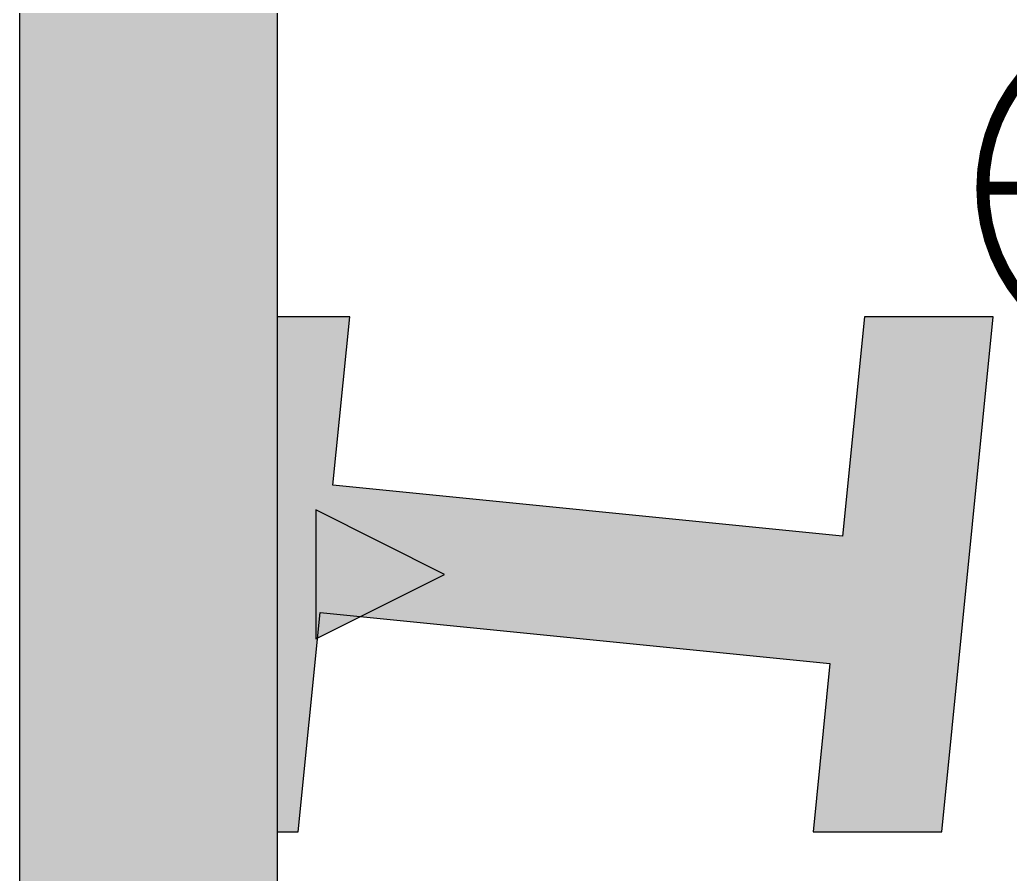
# Model space of a CAD drawing. Header units: millimetres. Extents: x 178 to 1404, y 24 to 984.
# Drawn here: x 177.8 to 485.6, y 411.1 to 676.5 of the extents above; entities that cross this region are included whole.
import ezdxf

# ---------------------------------------------------------------- set-up
doc = ezdxf.new("R2010")
doc.units = ezdxf.units.MM
for name, color, linetype in [('CENTER', 7, 'Continuous'), ('FRAME', 7, 'Continuous'), ('SFR', 7, 'Continuous')]:
    doc.layers.add(name, color=color, linetype=linetype)

msp = doc.modelspace()

# ---------------------------------------------------------------- hatches: boundary and pattern name
at = {"layer": 'FRAME', "true_color": 0x000000}
h = msp.add_hatch(color=7, dxfattribs=at)
h.dxf.hatch_style = 1
h.paths.add_polyline_path([(177.8, 904.25), (257.8, 904.25), (257.8, 104.25), (177.8, 104.25), (177.8, 904.25)])
h = msp.add_hatch(color=7, dxfattribs=at)
h.dxf.hatch_style = 1
h.paths.add_polyline_path([(269.8, 524.25), (269.8, 484.25), (309.8, 504.25), (269.8, 524.25)])
at = {"layer": 'SFR', "true_color": 0x000000}
h = msp.add_hatch(color=7, dxfattribs=at)
h.dxf.hatch_style = 1
h.paths.add_polyline_path([(257.8, 424.25), (264.35, 424.25), (271.16, 492.37), (429.57, 476.53), (424.35, 424.25), (464.35, 424.25), (480.35, 584.25), (440.35, 584.25), (433.53, 516.13), (275.12, 531.97), (280.35, 584.25), (257.8, 584.25), (257.8, 424.25)])

# ---------------------------------------------------------------- linework, layer by layer
at = {"layer": 'CENTER', "color": 250, "lineweight": 35, "const_width": 4}
for points in [[(489.45, 589.9), (486.34, 594.06), (483.64, 598.51), (481.36, 603.23), (479.55, 608.19), (478.22, 613.37), (477.4, 618.73), (477.12, 624.25), (477.4, 629.77), (478.22, 635.13), (479.55, 640.31), (481.36, 645.27), (483.64, 649.99), (486.34, 654.44), (489.45, 658.6)], [(477.12, 624.25), (585.12, 624.25)]]:
    msp.add_lwpolyline(points, dxfattribs=at)
at = {"layer": 'FRAME', "color": 250}
for points in [[(177.8, 904.25), (257.8, 904.25), (257.8, 104.25), (177.8, 104.25), (177.8, 904.25)], [(269.8, 524.25), (269.8, 484.25), (309.8, 504.25), (269.8, 524.25)]]:
    msp.add_lwpolyline(points, close=True, dxfattribs=at)
at = {"layer": 'FRAME', "color": 250, "true_color": 0x000000}
for points in [[(177.8, 904.25), (177.8, 104.25), (257.8, 104.25)], [(257.8, 104.25), (257.8, 904.25), (177.8, 904.25)], [(269.8, 524.25), (269.8, 484.25), (309.8, 504.25)]]:
    msp.add_solid(points, dxfattribs=at)
at = {"layer": 'SFR', "color": 250}
msp.add_lwpolyline([(257.8, 424.25), (264.35, 424.25), (271.16, 492.37), (429.57, 476.53), (424.35, 424.25), (464.35, 424.25), (480.35, 584.25), (440.35, 584.25), (433.53, 516.13), (275.12, 531.97), (280.35, 584.25), (257.8, 584.25), (257.8, 424.25)], close=True, dxfattribs=at)
at = {"layer": 'SFR', "color": 250, "true_color": 0x000000}
for points in [[(257.8, 584.25), (257.8, 424.25), (264.35, 424.25)], [(257.8, 584.25), (264.35, 424.25), (271.16, 492.37)], [(257.8, 584.25), (271.16, 492.37), (275.12, 531.97)], [(275.12, 531.97), (280.35, 584.25), (257.8, 584.25)], [(429.57, 476.53), (464.35, 424.25), (480.35, 584.25)], [(429.57, 476.53), (480.35, 584.25), (440.35, 584.25)], [(429.57, 476.53), (440.35, 584.25), (433.53, 516.13)], [(271.16, 492.37), (433.53, 516.13), (275.12, 531.97)], [(271.16, 492.37), (429.57, 476.53), (433.53, 516.13)], [(429.57, 476.53), (424.35, 424.25), (464.35, 424.25)]]:
    msp.add_solid(points, dxfattribs=at)

doc.saveas('drawing.dxf')
